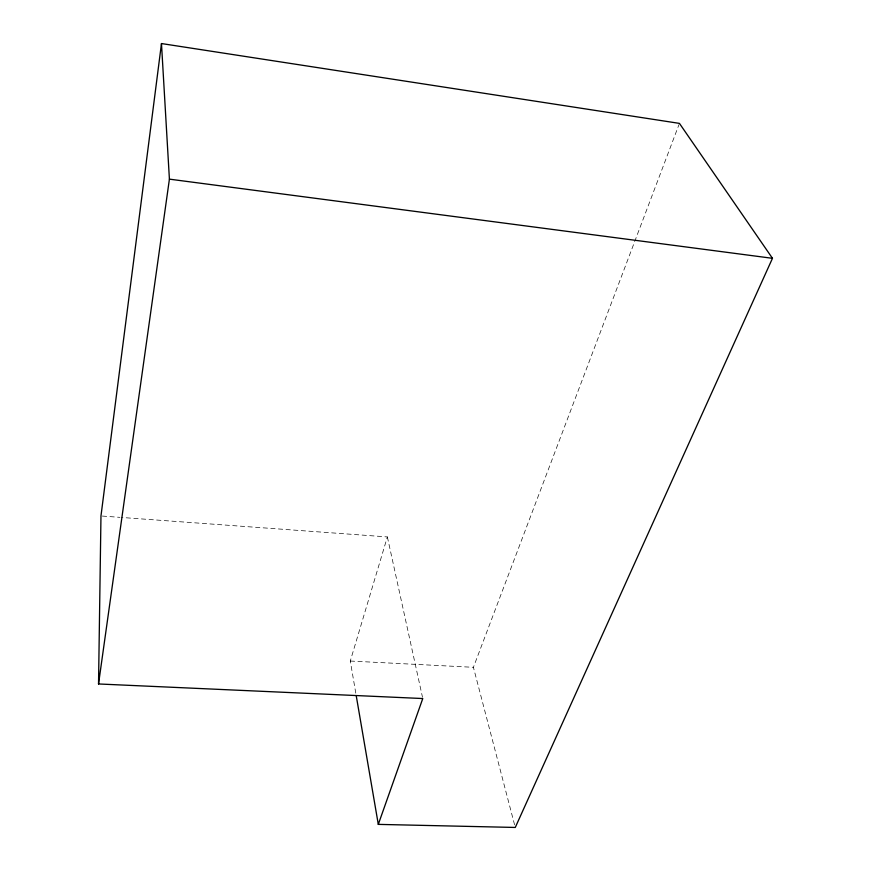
<?xml version="1.0" encoding="UTF-8"?>
<svg xmlns="http://www.w3.org/2000/svg" width="871" height="871" viewBox="0 0 871 871"><rect width="100%" height="100%" fill="white"/><g stroke="black" fill="none" stroke-linecap="round" stroke-linejoin="round"><path stroke-width="0.65" stroke-dasharray="4.36 3.27" d="M355.793 693.164L350.284 661.035L387.366 536.928L121.243 517.439M514.587 824.826L473.41 667.306L678.966 124.651M350.284 661.035L473.41 667.306M102.321 516.057L119.893 517.341M387.366 536.928L422.489 697.225"/><path stroke-width="1.31" d="M378.297 824.38L422.773 698.542L98.532 683.964L100.971 515.959L161.473 43.55L679.445 123.388L772.468 258.317L515.273 827.45L378.297 824.38L356.25 695.842M98.532 683.964L169.41 179.143L161.473 43.55M169.41 179.143L772.468 258.317"/></g></svg>
